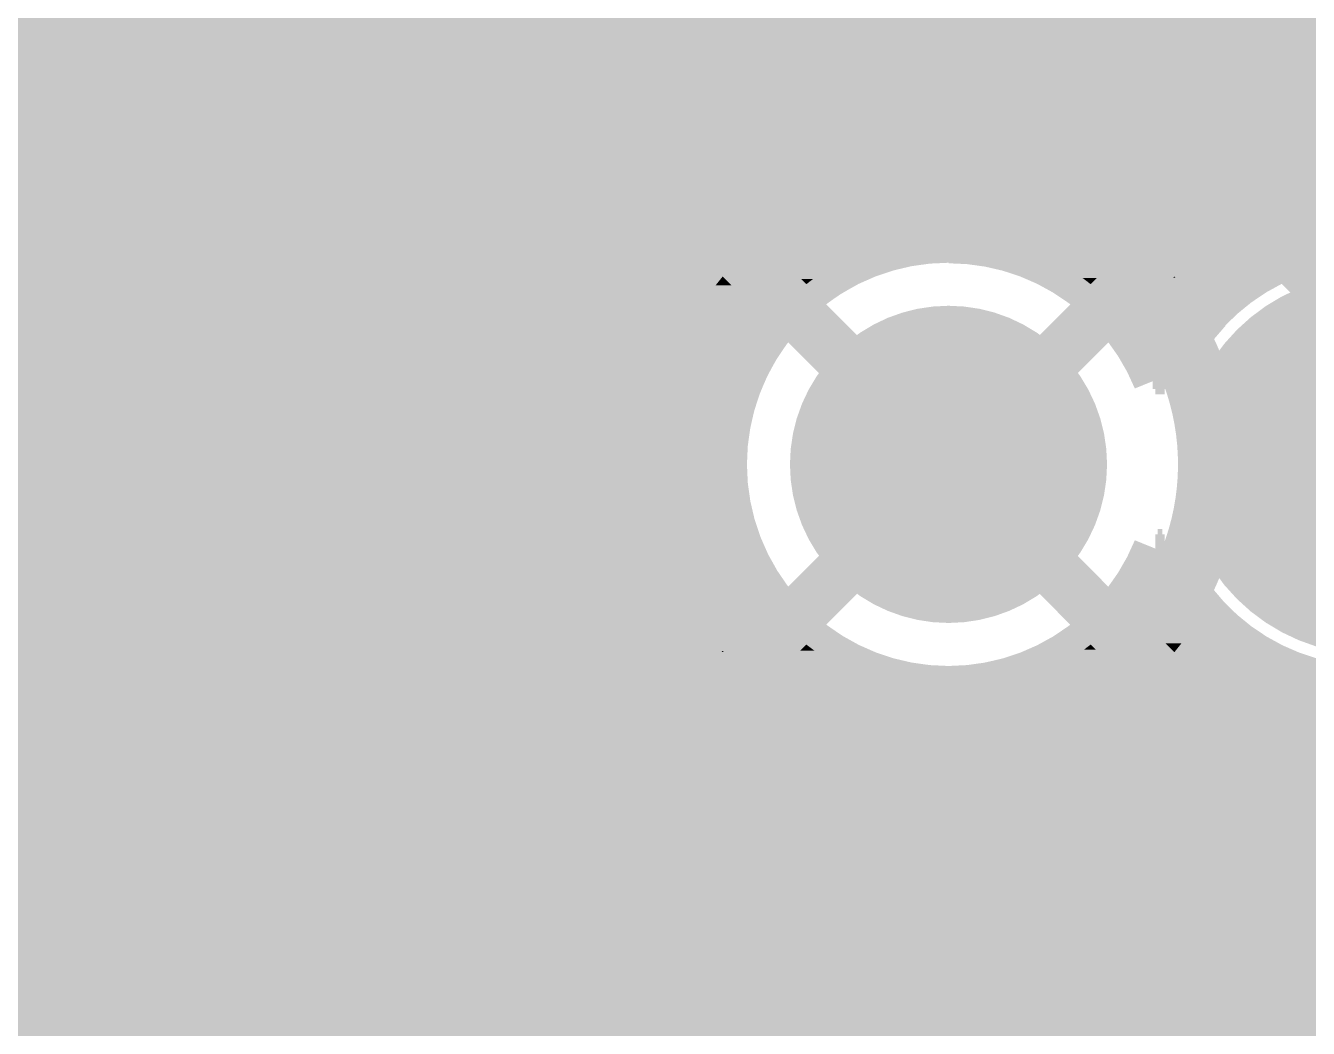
# Model space of a CAD drawing. Extents: x 0 to 95, y -50 to 50.
# Drawn here: x 46.15 to 52.22, y 15.12 to 19.85 of the extents above; entities that cross this region are included whole.
import ezdxf

# ---------------------------------------------------------------- set-up
doc = ezdxf.new("R2010")
doc.units = 0
doc.header["$MEASUREMENT"] = 0
doc.layers.get('0').update_dxf_attribs({"linetype": 'CONTINUOUS'})
for name, color, linetype in [('23-326-0_BOT', 7, 'CONTINUOUS'), ('23-326-0_DRD', 2, 'CONTINUOUS'), ('23-326-0_GND', 1, 'CONTINUOUS'), ('23-326-0_IN1', 3, 'CONTINUOUS'), ('23-326-0_SMB', 5, 'CONTINUOUS'), ('23-326-0_SMT', 10, 'CONTINUOUS'), ('23-326-0_SST', 9, 'CONTINUOUS'), ('23-326-0_TOP', 12, 'CONTINUOUS'), ('THRUHOLE_TAP', 8, 'CONTINUOUS')]:
    doc.layers.add(name, color=color, linetype=linetype)

# ---------------------------------------------------------------- blocks, each defined once
blk = doc.blocks.new('ROUND_10')
at = {"const_width": 0.7493}
blk.add_lwpolyline([(-0.37465, 0, 1), (0.37465, 0, 1)], format="xyb", close=True, dxfattribs=at)
blk = doc.blocks.new('CUSTOM_47')
for points in [[(-0.411552, 1.325696), (-0.373428, 1.336736), (0.410866, 1.325696), (0.374138, 1.336736)], [(-0.373428, 1.336736), (-0.36054, 1.340468), (0.374138, 1.336736), (0.359752, 1.340468)], [(-0.36054, 1.340468), (-0.321908, 1.35007), (0.359752, 1.340468), (0.322732, 1.35007)], [(-0.321908, 1.35007), (-0.309, 1.353278), (0.322732, 1.35007), (0.30808, 1.353278)], [(-0.309, 1.353278), (-0.269876, 1.361428), (0.30808, 1.353278), (0.270854, 1.361428)], [(-0.269876, 1.361428), (-0.25701, 1.364108), (0.270854, 1.361428), (0.255894, 1.364108)], [(-0.25701, 1.364108), (-0.217388, 1.370792), (0.255894, 1.364108), (0.218578, 1.370792)], [(-0.217388, 1.370792), (-0.204642, 1.372942), (0.218578, 1.370792), (0.203212, 1.372942)], [(-0.204642, 1.372942), (-0.164436, 1.37815), (0.203212, 1.372942), (0.165984, 1.37815)], [(-0.164436, 1.37815), (-0.151974, 1.379764), (0.165984, 1.37815), (0.150014, 1.379764)], [(-0.151974, 1.379764), (-0.110954, 1.38349), (0.150014, 1.379764), (0.113146, 1.38349)], [(-0.110954, 1.38349), (-0.099084, 1.384568), (0.113146, 1.38349), (0.095916, 1.384568)], [(-0.099084, 1.384568), (-0.05633, 1.386806), (0.095916, 1.384568), (0.060142, 1.386806)], [(-0.05633, 1.386806), (-0.04605, 1.387344), (0.060142, 1.386806), (0.037898, 1.387344)], [(-0.04605, 1.387344), (0.00705, 1.38809), (0.037898, 1.387344), (0.00705, 1.38809)], [(-0.560676, 1.269838), (-0.524262, 1.28509), (0.560176, 1.269838), (0.524774, 1.28509)], [(-0.524262, 1.28509), (-0.511694, 1.290354), (0.524774, 1.28509), (0.511144, 1.290354)], [(-0.511694, 1.290354), (-0.474674, 1.304222), (0.511144, 1.290354), (0.475234, 1.304222)], [(-0.474674, 1.304222), (-0.46196, 1.308984), (0.475234, 1.304222), (0.461348, 1.308984)], [(-0.46196, 1.308984), (-0.424366, 1.321448), (0.461348, 1.308984), (0.424998, 1.321448)], [(-0.424366, 1.321448), (-0.411552, 1.325696), (0.424998, 1.321448), (0.410866, 1.325696)], [(-0.702424, 1.197266), (-0.6681, 1.21653), (0.702026, 1.197266), (0.668504, 1.21653)], [(-0.6681, 1.21653), (-0.656112, 1.223258), (0.668504, 1.21653), (0.655688, 1.223258)], [(-0.656112, 1.223258), (-0.621044, 1.241212), (0.655688, 1.223258), (0.621482, 1.241212)], [(-0.621044, 1.241212), (-0.60884, 1.24746), (0.621482, 1.241212), (0.608384, 1.24746)], [(-0.60884, 1.24746), (-0.573078, 1.264076), (0.608384, 1.24746), (0.573548, 1.264076)], [(-0.573078, 1.264076), (-0.560676, 1.269838), (0.573548, 1.264076), (0.560176, 1.269838)], [(-0.791896, 1.140064), (-0.759192, 1.161864), (0.791544, 1.140064), (0.75955, 1.161864)], [(-0.759192, 1.161864), (-0.747706, 1.16952), (0.75955, 1.161864), (0.747336, 1.16952)], [(-0.747706, 1.16952), (-0.714172, 1.190068), (0.747336, 1.16952), (0.71455, 1.190068)], [(-0.714172, 1.190068), (-0.702424, 1.197266), (0.71455, 1.190068), (0.702026, 1.197266)], [(-0.866268, 1.084388), (-0.845828, 1.100398), (0.866168, 1.084388), (0.846148, 1.100398)], [(-0.845828, 1.100398), (-0.834926, 1.108938), (0.846148, 1.100398), (0.834592, 1.108938)], [(-0.834926, 1.108938), (-0.8031, 1.13196), (0.834592, 1.108938), (0.803436, 1.13196)], [(-0.8031, 1.13196), (-0.791896, 1.140064), (0.803436, 1.13196), (0.791544, 1.140064)], [(-0.887622, 1.067228), (-0.882216, 1.071678), (-0.191796, 1.067228), (-0.16678, 1.071678)], [(-0.88385, 1.063456), (-0.887622, 1.067228), (-0.212998, 1.063456), (-0.191796, 1.067228)], [(-0.873638, 1.053244), (-0.88385, 1.063456), (-0.258816, 1.053244), (-0.212998, 1.063456)], [(-0.882216, 1.071678), (-0.876734, 1.076188), (-0.16678, 1.071678), (-0.133, 1.076188)], [(-0.876734, 1.076188), (-0.874562, 1.07789), (-0.133, 1.076188), (-0.12025, 1.07789)], [(-0.874562, 1.07789), (-0.869208, 1.082084), (-0.12025, 1.07789), (-0.073496, 1.082084)], [(-0.861452, 1.041058), (-0.873638, 1.053244), (-0.304148, 1.041058), (-0.258816, 1.053244)], [(-0.869208, 1.082084), (-0.86644, 1.084252), (-0.073496, 1.082084), (-0.026604, 1.084252)], [(-0.86644, 1.084252), (-0.866268, 1.084388), (-0.026604, 1.084252), (0.020338, 1.084388)], [(-0.847316, 1.026922), (-0.861452, 1.041058), (-0.348912, 1.026922), (-0.304148, 1.041058)], [(0.067242, 1.082492), (0.020338, 1.084388), (0.868538, 1.082492), (0.866168, 1.084388)], [(0.11402, 1.078568), (0.067242, 1.082492), (0.873444, 1.078568), (0.868538, 1.082492)], [(0.160584, 1.072624), (0.11402, 1.078568), (0.880876, 1.072624), (0.873444, 1.078568)], [(0.19197, 1.067228), (0.160584, 1.072624), (0.887622, 1.067228), (0.880876, 1.072624)], [(0.206848, 1.06467), (0.19197, 1.067228), (0.885064, 1.06467), (0.887622, 1.067228)], [(0.252726, 1.054722), (0.206848, 1.06467), (0.875116, 1.054722), (0.885064, 1.06467)], [(0.298128, 1.042798), (0.252726, 1.054722), (0.863192, 1.042798), (0.875116, 1.054722)], [(0.342972, 1.02892), (0.298128, 1.042798), (0.849314, 1.02892), (0.863192, 1.042798)], [(-0.831256, 1.010862), (-0.847316, 1.026922), (-0.393022, 1.010862), (-0.348912, 1.026922)], [(-0.813302, 0.992908), (-0.831256, 1.010862), (-0.436396, 0.992908), (-0.393022, 1.010862)], [(-0.793488, 0.973094), (-0.813302, 0.992908), (-0.478952, 0.973094), (-0.436396, 0.992908)], [(-0.771852, 0.951458), (-0.793488, 0.973094), (-0.52061, 0.951458), (-0.478952, 0.973094)], [(0.387174, 1.013116), (0.342972, 1.02892), (0.83351, 1.013116), (0.849314, 1.02892)], [(0.430652, 0.995414), (0.387174, 1.013116), (0.815808, 0.995414), (0.83351, 1.013116)], [(0.473322, 0.975846), (0.430652, 0.995414), (0.79624, 0.975846), (0.815808, 0.995414)], [(0.515104, 0.95445), (0.473322, 0.975846), (0.774844, 0.95445), (0.79624, 0.975846)], [(-0.748434, 0.92804), (-0.771852, 0.951458), (-0.561294, 0.92804), (-0.52061, 0.951458)], [(-0.723276, 0.902882), (-0.748434, 0.92804), (-0.600926, 0.902882), (-0.561294, 0.92804)], [(0.555922, 0.931266), (0.515104, 0.95445), (0.75166, 0.931266), (0.774844, 0.95445)], [(0.5957, 0.906338), (0.555922, 0.931266), (0.726732, 0.906338), (0.75166, 0.931266)], [(-1.100398, 0.846148), (-1.067228, 0.887622), (-1.025754, 0.846148), (-1.067228, 0.887622)], [(-0.696426, 0.876032), (-0.723276, 0.902882), (-0.639434, 0.876032), (-0.600926, 0.902882)], [(-0.671834, 0.85144), (-0.696426, 0.876032), (-0.671834, 0.85144), (-0.639434, 0.876032)], [(0.63436, 0.879712), (0.5957, 0.906338), (0.700106, 0.879712), (0.726732, 0.906338)], [(0.671834, 0.85144), (0.63436, 0.879712), (0.671834, 0.85144), (0.700106, 0.879712)], [(1.020154, 0.840548), (1.061794, 0.882188), (1.104684, 0.840548), (1.071722, 0.882188)], [(1.061794, 0.882188), (1.067228, 0.887622), (1.071722, 0.882188), (1.067228, 0.887622)], [(-1.161864, 0.75955), (-1.13196, 0.803436), (-0.939156, 0.75955), (-0.983042, 0.803436)], [(-1.13196, 0.803436), (-1.100398, 0.846148), (-0.983042, 0.803436), (-1.025754, 0.846148)], [(0.933244, 0.753638), (0.977282, 0.797676), (1.165708, 0.753638), (1.136026, 0.797676)], [(0.977282, 0.797676), (1.020154, 0.840548), (1.136026, 0.797676), (1.104684, 0.840548)], [(-1.190068, 0.71455), (-1.161864, 0.75955), (-0.894156, 0.71455), (-0.939156, 0.75955)], [(0.888102, 0.708496), (0.933244, 0.753638), (1.193682, 0.708496), (1.165708, 0.753638)], [(-1.234454, 0.63436), (-1.21653, 0.668504), (-0.879712, 0.63436), (-0.853954, 0.668504)], [(-1.21653, 0.668504), (-1.214618, 0.671834), (-0.853954, 0.668504), (-0.85144, 0.671834)], [(-1.214618, 0.671834), (-1.190068, 0.71455), (-0.85144, 0.671834), (-0.894156, 0.71455)], [(0.85144, 0.671834), (0.888102, 0.708496), (1.214506, 0.671834), (1.193682, 0.708496)], [(0.858806, 0.662318), (0.85144, 0.671834), (1.21991, 0.662318), (1.214506, 0.671834)], [(-1.25351, 0.5957), (-1.241212, 0.621482), (-0.906338, 0.5957), (-0.888582, 0.621482)], [(-1.241212, 0.621482), (-1.234454, 0.63436), (-0.888582, 0.621482), (-0.879712, 0.63436)], [(0.863888, 0.65575), (0.858806, 0.662318), (1.223316, 0.65575), (1.21991, 0.662318)], [(0.891456, 0.617752), (0.863888, 0.65575), (1.243014, 0.617752), (1.223316, 0.65575)], [(0.893166, 0.615168), (0.891456, 0.617752), (1.244352, 0.615168), (1.243014, 0.617752)], [(0.917352, 0.5786), (0.893166, 0.615168), (1.26157, 0.5786), (1.244352, 0.615168)], [(-1.28509, 0.524774), (-1.271672, 0.555922), (-0.948958, 0.524774), (-0.931266, 0.555922)], [(-1.271672, 0.555922), (-1.264076, 0.573548), (-0.931266, 0.555922), (-0.920222, 0.573548)], [(-1.264076, 0.573548), (-1.25351, 0.5957), (-0.920222, 0.573548), (-0.906338, 0.5957)], [(0.924252, 0.56712), (0.917352, 0.5786), (1.266974, 0.56712), (1.26157, 0.5786)], [(0.94153, 0.538362), (0.924252, 0.56712), (1.279192, 0.538362), (1.266974, 0.56712)], [(-1.304222, 0.475234), (-1.288826, 0.515104), (-0.974868, 0.475234), (-0.95445, 0.515104)], [(-1.288826, 0.515104), (-1.28509, 0.524774), (-0.95445, 0.515104), (-0.948958, 0.524774)], [(0.952466, 0.51824), (0.94153, 0.538362), (1.28774, 0.51824), (1.279192, 0.538362)], [(0.963944, 0.497116), (0.952466, 0.51824), (1.295776, 0.497116), (1.28774, 0.51824)], [(0.977876, 0.468604), (0.963944, 0.497116), (1.30662, 0.468604), (1.295776, 0.497116)], [(-1.332818, 0.387174), (-1.321448, 0.424998), (-1.013116, 0.387174), (-0.997718, 0.424998)], [(-1.321448, 0.424998), (-1.31951, 0.430652), (-0.997718, 0.424998), (-0.995414, 0.430652)], [(-1.31951, 0.430652), (-1.304878, 0.473322), (-0.995414, 0.430652), (-0.975846, 0.473322)], [(-1.304878, 0.473322), (-1.304222, 0.475234), (-0.975846, 0.473322), (-0.974868, 0.475234)], [(0.984552, 0.45494), (0.977876, 0.468604), (1.311228, 0.45494), (1.30662, 0.468604)], [(1.00054, 0.41828), (0.984552, 0.45494), (1.32359, 0.41828), (1.311228, 0.45494)], [(-1.344822, 0.342972), (-1.336736, 0.374138), (-1.02892, 0.342972), (-1.017778, 0.374138)], [(-1.336736, 0.374138), (-1.332818, 0.387174), (-1.017778, 0.374138), (-1.013116, 0.387174)], [(1.003316, 0.41191), (1.00054, 0.41828), (1.32547, 0.41191), (1.32359, 0.41828)], [(1.0202, 0.368108), (1.003316, 0.41191), (1.338396, 0.368108), (1.32547, 0.41191)], [(1.020458, 0.367344), (1.0202, 0.368108), (1.33862, 0.367344), (1.338396, 0.368108)], [(1.035172, 0.323618), (1.020458, 0.367344), (1.349726, 0.323618), (1.33862, 0.367344)], [(-1.355458, 0.298128), (-1.35007, 0.322732), (-1.042798, 0.298128), (-1.035184, 0.322732)], [(-1.35007, 0.322732), (-1.344822, 0.342972), (-1.035184, 0.322732), (-1.02892, 0.342972)], [(1.037412, 0.31587), (1.035172, 0.323618), (1.351692, 0.31587), (1.349726, 0.323618)], [(1.048206, 0.278522), (1.037412, 0.31587), (1.35967, 0.278522), (1.351692, 0.31587)], [(-1.370792, 0.218578), (-1.364676, 0.252726), (-1.062128, 0.218578), (-1.054722, 0.252726)], [(-1.364676, 0.252726), (-1.361428, 0.270854), (-1.054722, 0.252726), (-1.049962, 0.270854)], [(-1.361428, 0.270854), (-1.355458, 0.298128), (-1.049962, 0.270854), (-1.042798, 0.298128)], [(1.051746, 0.263934), (1.048206, 0.278522), (1.362786, 0.263934), (1.35967, 0.278522)], [(1.059276, 0.232902), (1.051746, 0.263934), (1.368182, 0.232902), (1.362786, 0.263934)], [(-1.37815, 0.165984), (-1.372434, 0.206848), (-1.071696, 0.165984), (-1.06467, 0.206848)], [(-1.372434, 0.206848), (-1.370792, 0.218578), (-1.06467, 0.206848), (-1.062128, 0.218578)], [(1.063478, 0.211612), (1.059276, 0.232902), (1.371884, 0.211612), (1.368182, 0.232902)], [(1.068362, 0.186848), (1.063478, 0.211612), (1.37522, 0.186848), (1.371884, 0.211612)], [(1.072618, 0.15898), (1.068362, 0.186848), (1.378974, 0.15898), (1.37522, 0.186848)], [(-1.383402, 0.11402), (-1.378696, 0.160584), (-1.078568, 0.11402), (-1.072624, 0.160584)], [(-1.378696, 0.160584), (-1.37815, 0.165984), (-1.072624, 0.160584), (-1.071696, 0.165984)], [(1.075448, 0.140442), (1.072618, 0.15898), (1.380754, 0.140442), (1.378974, 0.15898)], [(1.079178, 0.106116), (1.075448, 0.140442), (1.384046, 0.106116), (1.380754, 0.140442)], [(-1.386806, 0.060142), (-1.386362, 0.067242), (-1.08278, 0.060142), (-1.082492, 0.067242)], [(-1.386362, 0.067242), (-1.38349, 0.113146), (-1.082492, 0.067242), (-1.078642, 0.113146)], [(-1.38349, 0.113146), (-1.383402, 0.11402), (-1.078642, 0.113146), (-1.078568, 0.11402)], [(1.080518, 0.093774), (1.079178, 0.106116), (1.384756, 0.093774), (1.384046, 0.106116)], [(1.083164, 0.053096), (1.080518, 0.093774), (1.387094, 0.053096), (1.384756, 0.093774)], [(-1.38811, 0), (-1.38809, 0.00705), (-1.08458, 0), (-1.084514, 0.00705)], [(-1.38721, -0.04693), (-1.38811, 0), (-1.083564, -0.04693), (-1.08458, 0)], [(-1.38809, 0.00705), (-1.38777, 0.020338), (-1.084514, 0.00705), (-1.084388, 0.020338)], [(-1.38777, 0.020338), (-1.386806, 0.060142), (-1.084388, 0.020338), (-1.08278, 0.060142)], [(1.083564, 0.04693), (1.083164, 0.053096), (1.387212, 0.04693), (1.387094, 0.053096)], [(1.08458, 0), (1.083564, 0.04693), (1.38811, 0), (1.387212, 0.04693)], [(1.084512, -0.00705), (1.08458, 0), (1.38809, -0.00705), (1.38811, 0)], [(-1.387094, -0.053096), (-1.38721, -0.04693), (-1.083162, -0.053096), (-1.083564, -0.04693)], [(-1.384754, -0.093774), (-1.387094, -0.053096), (-1.080518, -0.093774), (-1.083162, -0.053096)], [(1.082492, -0.067242), (1.082778, -0.060142), (1.38636, -0.067242), (1.386806, -0.060142)], [(1.082778, -0.060142), (1.084388, -0.020338), (1.386806, -0.060142), (1.387768, -0.020338)], [(1.084388, -0.020338), (1.084512, -0.00705), (1.387768, -0.020338), (1.38809, -0.00705)], [(-1.384046, -0.106116), (-1.384754, -0.093774), (-1.079176, -0.106116), (-1.080518, -0.093774)], [(-1.380752, -0.140442), (-1.384046, -0.106116), (-1.075448, -0.140442), (-1.079176, -0.106116)], [(1.072624, -0.160584), (1.078568, -0.11402), (1.378694, -0.160584), (1.3834, -0.11402)], [(1.078568, -0.11402), (1.07864, -0.113146), (1.3834, -0.11402), (1.38349, -0.113146)], [(1.07864, -0.113146), (1.082492, -0.067242), (1.38349, -0.113146), (1.38636, -0.067242)], [(-1.378974, -0.15898), (-1.380752, -0.140442), (-1.072616, -0.15898), (-1.075448, -0.140442)], [(-1.375218, -0.186848), (-1.378974, -0.15898), (-1.068362, -0.186848), (-1.072616, -0.15898)], [(1.06467, -0.206848), (1.071694, -0.165984), (1.372432, -0.206848), (1.37815, -0.165984)], [(1.071694, -0.165984), (1.072624, -0.160584), (1.37815, -0.165984), (1.378694, -0.160584)], [(-1.371884, -0.211612), (-1.375218, -0.186848), (-1.063476, -0.211612), (-1.068362, -0.186848)], [(-1.36818, -0.232902), (-1.371884, -0.211612), (-1.059276, -0.232902), (-1.063476, -0.211612)], [(-1.362786, -0.263934), (-1.36818, -0.232902), (-1.051744, -0.263934), (-1.059276, -0.232902)], [(1.054722, -0.252726), (1.062126, -0.218578), (1.364674, -0.252726), (1.370792, -0.218578)], [(1.062126, -0.218578), (1.06467, -0.206848), (1.370792, -0.218578), (1.372432, -0.206848)], [(-1.359668, -0.278522), (-1.362786, -0.263934), (-1.048206, -0.278522), (-1.051744, -0.263934)], [(-1.351692, -0.31587), (-1.359668, -0.278522), (-1.03741, -0.31587), (-1.048206, -0.278522)], [(1.035182, -0.322732), (1.042798, -0.298128), (1.35007, -0.322732), (1.355456, -0.298128)], [(1.042798, -0.298128), (1.04996, -0.270854), (1.355456, -0.298128), (1.361428, -0.270854)], [(1.04996, -0.270854), (1.054722, -0.252726), (1.361428, -0.270854), (1.364674, -0.252726)], [(-1.349724, -0.323618), (-1.351692, -0.31587), (-1.035172, -0.323618), (-1.03741, -0.31587)], [(-1.33862, -0.367344), (-1.349724, -0.323618), (-1.020456, -0.367344), (-1.035172, -0.323618)], [(1.017776, -0.374138), (1.02892, -0.342972), (1.336736, -0.374138), (1.34482, -0.342972)], [(1.02892, -0.342972), (1.035182, -0.322732), (1.34482, -0.342972), (1.35007, -0.322732)], [(-1.338394, -0.368108), (-1.33862, -0.367344), (-1.0202, -0.368108), (-1.020456, -0.367344)], [(-1.325468, -0.41191), (-1.338394, -0.368108), (-1.003316, -0.41191), (-1.0202, -0.368108)], [(-1.32359, -0.41828), (-1.325468, -0.41191), (-1.000538, -0.41828), (-1.003316, -0.41191)], [(-1.311226, -0.45494), (-1.32359, -0.41828), (-0.984552, -0.45494), (-1.000538, -0.41828)], [(0.997716, -0.424998), (1.013116, -0.387174), (1.321448, -0.424998), (1.332816, -0.387174)], [(1.013116, -0.387174), (1.017776, -0.374138), (1.332816, -0.387174), (1.336736, -0.374138)], [(-1.30662, -0.468604), (-1.311226, -0.45494), (-0.977874, -0.468604), (-0.984552, -0.45494)], [(-1.295774, -0.497116), (-1.30662, -0.468604), (-0.963944, -0.497116), (-0.977874, -0.468604)], [(0.95445, -0.515104), (0.974866, -0.475234), (1.288824, -0.515104), (1.304222, -0.475234)], [(0.974866, -0.475234), (0.975846, -0.473322), (1.304222, -0.475234), (1.304876, -0.473322)], [(0.975846, -0.473322), (0.995414, -0.430652), (1.304876, -0.473322), (1.319508, -0.430652)], [(0.995414, -0.430652), (0.997716, -0.424998), (1.319508, -0.430652), (1.321448, -0.424998)], [(-1.28774, -0.51824), (-1.295774, -0.497116), (-0.952464, -0.51824), (-0.963944, -0.497116)], [(-1.27919, -0.538362), (-1.28774, -0.51824), (-0.94153, -0.538362), (-0.952464, -0.51824)], [(-1.266974, -0.56712), (-1.27919, -0.538362), (-0.92425, -0.56712), (-0.94153, -0.538362)], [(0.931266, -0.555922), (0.948956, -0.524774), (1.27167, -0.555922), (1.28509, -0.524774)], [(0.948956, -0.524774), (0.95445, -0.515104), (1.28509, -0.524774), (1.288824, -0.515104)], [(-1.261568, -0.5786), (-1.266974, -0.56712), (-0.917352, -0.5786), (-0.92425, -0.56712)], [(-1.244352, -0.615168), (-1.261568, -0.5786), (-0.893164, -0.615168), (-0.917352, -0.5786)], [(0.88858, -0.621482), (0.906338, -0.5957), (1.241212, -0.621482), (1.253508, -0.5957)], [(0.906338, -0.5957), (0.92022, -0.573548), (1.253508, -0.5957), (1.264076, -0.573548)], [(0.92022, -0.573548), (0.931266, -0.555922), (1.264076, -0.573548), (1.27167, -0.555922)], [(-1.243012, -0.617752), (-1.244352, -0.615168), (-0.891456, -0.617752), (-0.893164, -0.615168)], [(-1.223314, -0.65575), (-1.243012, -0.617752), (-0.863888, -0.65575), (-0.891456, -0.617752)], [(-1.21991, -0.662318), (-1.223314, -0.65575), (-0.858804, -0.662318), (-0.863888, -0.65575)], [(-1.214504, -0.671834), (-1.21991, -0.662318), (-0.85144, -0.671834), (-0.858804, -0.662318)], [(0.853952, -0.668504), (0.879712, -0.63436), (1.21653, -0.668504), (1.234452, -0.63436)], [(0.879712, -0.63436), (0.88858, -0.621482), (1.234452, -0.63436), (1.241212, -0.621482)], [(-1.193682, -0.708496), (-1.214504, -0.671834), (-0.888102, -0.708496), (-0.85144, -0.671834)], [(-1.165708, -0.753638), (-1.193682, -0.708496), (-0.933244, -0.753638), (-0.888102, -0.708496)], [(0.85144, -0.671834), (0.853952, -0.668504), (1.214616, -0.671834), (1.21653, -0.668504)], [(0.894156, -0.71455), (0.85144, -0.671834), (1.190068, -0.71455), (1.214616, -0.671834)], [(0.939156, -0.75955), (0.894156, -0.71455), (1.161864, -0.75955), (1.190068, -0.71455)], [(-1.136026, -0.797676), (-1.165708, -0.753638), (-0.977282, -0.797676), (-0.933244, -0.753638)], [(0.983042, -0.803436), (0.939156, -0.75955), (1.13196, -0.803436), (1.161864, -0.75955)], [(-1.104684, -0.840548), (-1.136026, -0.797676), (-1.020154, -0.840548), (-0.977282, -0.797676)], [(-1.071722, -0.882188), (-1.104684, -0.840548), (-1.061794, -0.882188), (-1.020154, -0.840548)], [(1.025754, -0.846148), (0.983042, -0.803436), (1.100398, -0.846148), (1.13196, -0.803436)], [(1.067228, -0.887622), (1.025754, -0.846148), (1.067228, -0.887622), (1.100398, -0.846148)], [(-1.067228, -0.887622), (-1.071722, -0.882188), (-1.067228, -0.887622), (-1.061794, -0.882188)], [(-0.75166, -0.931266), (-0.726732, -0.906338), (-0.555922, -0.931266), (-0.5957, -0.906338)], [(-0.726732, -0.906338), (-0.700106, -0.879712), (-0.5957, -0.906338), (-0.63436, -0.879712)], [(-0.700106, -0.879712), (-0.671834, -0.85144), (-0.63436, -0.879712), (-0.671834, -0.85144)], [(0.561294, -0.92804), (0.600926, -0.902882), (0.748434, -0.92804), (0.723276, -0.902882)], [(0.600926, -0.902882), (0.639434, -0.876032), (0.723276, -0.902882), (0.696426, -0.876032)], [(0.639434, -0.876032), (0.671834, -0.85144), (0.696426, -0.876032), (0.671834, -0.85144)], [(-0.79624, -0.975846), (-0.774844, -0.95445), (-0.473322, -0.975846), (-0.515104, -0.95445)], [(-0.774844, -0.95445), (-0.75166, -0.931266), (-0.515104, -0.95445), (-0.555922, -0.931266)], [(0.478952, -0.973094), (0.52061, -0.951458), (0.793488, -0.973094), (0.771852, -0.951458)], [(0.52061, -0.951458), (0.561294, -0.92804), (0.771852, -0.951458), (0.748434, -0.92804)], [(-0.863192, -1.042798), (-0.849314, -1.02892), (-0.298128, -1.042798), (-0.342972, -1.02892)], [(-0.849314, -1.02892), (-0.83351, -1.013116), (-0.342972, -1.02892), (-0.387174, -1.013116)], [(-0.83351, -1.013116), (-0.815808, -0.995414), (-0.387174, -1.013116), (-0.430652, -0.995414)], [(-0.815808, -0.995414), (-0.79624, -0.975846), (-0.430652, -0.995414), (-0.473322, -0.975846)], [(0.304148, -1.041058), (0.348912, -1.026922), (0.861452, -1.041058), (0.847316, -1.026922)], [(0.348912, -1.026922), (0.393022, -1.010862), (0.847316, -1.026922), (0.831256, -1.010862)], [(0.393022, -1.010862), (0.436396, -0.992908), (0.831256, -1.010862), (0.813302, -0.992908)], [(0.436396, -0.992908), (0.478952, -0.973094), (0.813302, -0.992908), (0.793488, -0.973094)], [(-0.887622, -1.067228), (-0.885064, -1.06467), (-0.191968, -1.067228), (-0.206848, -1.06467)], [(-0.880874, -1.072624), (-0.887622, -1.067228), (-0.160584, -1.072624), (-0.191968, -1.067228)], [(-0.885064, -1.06467), (-0.875116, -1.054722), (-0.206848, -1.06467), (-0.252726, -1.054722)], [(-0.873442, -1.078568), (-0.880874, -1.072624), (-0.11402, -1.078568), (-0.160584, -1.072624)], [(-0.875116, -1.054722), (-0.863192, -1.042798), (-0.252726, -1.054722), (-0.298128, -1.042798)], [(-0.868536, -1.082492), (-0.873442, -1.078568), (-0.067242, -1.082492), (-0.11402, -1.078568)], [(-0.866166, -1.084388), (-0.868536, -1.082492), (-0.020338, -1.084388), (-0.067242, -1.082492)], [(-0.846148, -1.100398), (-0.866166, -1.084388), (0.845826, -1.100398), (0.866266, -1.084388)], [(-0.020338, -1.084388), (0.026604, -1.084252), (0.866266, -1.084388), (0.866438, -1.084252)], [(0.026604, -1.084252), (0.073496, -1.082084), (0.866438, -1.084252), (0.869206, -1.082084)], [(0.073496, -1.082084), (0.12025, -1.07789), (0.869206, -1.082084), (0.87456, -1.07789)], [(0.12025, -1.07789), (0.132998, -1.076188), (0.87456, -1.07789), (0.876734, -1.076188)], [(0.132998, -1.076188), (0.16678, -1.071678), (0.876734, -1.076188), (0.882214, -1.071678)], [(0.16678, -1.071678), (0.191794, -1.067228), (0.882214, -1.071678), (0.887622, -1.067228)], [(0.191794, -1.067228), (0.212998, -1.063456), (0.887622, -1.067228), (0.88385, -1.063456)], [(0.212998, -1.063456), (0.258816, -1.053244), (0.88385, -1.063456), (0.873638, -1.053244)], [(0.258816, -1.053244), (0.304148, -1.041058), (0.873638, -1.053244), (0.861452, -1.041058)], [(-0.83459, -1.108938), (-0.846148, -1.100398), (0.834926, -1.108938), (0.845826, -1.100398)], [(-0.803436, -1.13196), (-0.83459, -1.108938), (0.803098, -1.13196), (0.834926, -1.108938)], [(-0.791542, -1.140064), (-0.803436, -1.13196), (0.791896, -1.140064), (0.803098, -1.13196)], [(-0.75955, -1.161864), (-0.791542, -1.140064), (0.75919, -1.161864), (0.791896, -1.140064)], [(-0.747334, -1.16952), (-0.75955, -1.161864), (0.747706, -1.16952), (0.75919, -1.161864)], [(-0.71455, -1.190068), (-0.747334, -1.16952), (0.71417, -1.190068), (0.747706, -1.16952)], [(-0.702024, -1.197266), (-0.71455, -1.190068), (0.702424, -1.197266), (0.71417, -1.190068)], [(-0.668504, -1.21653), (-0.702024, -1.197266), (0.668098, -1.21653), (0.702424, -1.197266)], [(-0.655686, -1.223258), (-0.668504, -1.21653), (0.656112, -1.223258), (0.668098, -1.21653)], [(-0.621482, -1.241212), (-0.655686, -1.223258), (0.621042, -1.241212), (0.656112, -1.223258)], [(-0.608382, -1.24746), (-0.621482, -1.241212), (0.60884, -1.24746), (0.621042, -1.241212)], [(-0.573548, -1.264076), (-0.608382, -1.24746), (0.573076, -1.264076), (0.60884, -1.24746)], [(-0.560174, -1.269838), (-0.573548, -1.264076), (0.560676, -1.269838), (0.573076, -1.264076)], [(-0.524774, -1.28509), (-0.560174, -1.269838), (0.52426, -1.28509), (0.560676, -1.269838)], [(-0.511142, -1.290354), (-0.524774, -1.28509), (0.511694, -1.290354), (0.52426, -1.28509)], [(-0.475234, -1.304222), (-0.511142, -1.290354), (0.474672, -1.304222), (0.511694, -1.290354)], [(-0.461346, -1.308984), (-0.475234, -1.304222), (0.46196, -1.308984), (0.474672, -1.304222)], [(-0.424998, -1.321448), (-0.461346, -1.308984), (0.424364, -1.321448), (0.46196, -1.308984)], [(-0.410864, -1.325696), (-0.424998, -1.321448), (0.411552, -1.325696), (0.424364, -1.321448)], [(-0.374138, -1.336736), (-0.410864, -1.325696), (0.373426, -1.336736), (0.411552, -1.325696)], [(-0.35975, -1.340468), (-0.374138, -1.336736), (0.36054, -1.340468), (0.373426, -1.336736)], [(-0.322732, -1.35007), (-0.35975, -1.340468), (0.321906, -1.35007), (0.36054, -1.340468)], [(-0.308078, -1.353278), (-0.322732, -1.35007), (0.309, -1.353278), (0.321906, -1.35007)], [(-0.270854, -1.361428), (-0.308078, -1.353278), (0.269874, -1.361428), (0.309, -1.353278)], [(-0.255892, -1.364108), (-0.270854, -1.361428), (0.25701, -1.364108), (0.269874, -1.361428)], [(-0.218578, -1.370792), (-0.255892, -1.364108), (0.217386, -1.370792), (0.25701, -1.364108)], [(-0.20321, -1.372942), (-0.218578, -1.370792), (0.204642, -1.372942), (0.217386, -1.370792)], [(-0.165984, -1.37815), (-0.20321, -1.372942), (0.164434, -1.37815), (0.204642, -1.372942)], [(-0.150012, -1.379764), (-0.165984, -1.37815), (0.151974, -1.379764), (0.164434, -1.37815)], [(-0.113146, -1.38349), (-0.150012, -1.379764), (0.110952, -1.38349), (0.151974, -1.379764)], [(-0.095914, -1.384568), (-0.113146, -1.38349), (0.099084, -1.384568), (0.110952, -1.38349)], [(-0.060142, -1.386806), (-0.095914, -1.384568), (0.056328, -1.386806), (0.099084, -1.384568)], [(-0.037896, -1.387344), (-0.060142, -1.386806), (0.04605, -1.387344), (0.056328, -1.386806)], [(-0.00705, -1.38809), (-0.037896, -1.387344), (-0.00705, -1.38809), (0.04605, -1.387344)]]:
    blk.add_solid(points)
blk = doc.blocks.new('ROUND_48')
at = {"const_width": 0.89916}
blk.add_lwpolyline([(-0.44958, 0, 1), (0.44958, 0, 1)], format="xyb", close=True, dxfattribs=at)
blk = doc.blocks.new('ROUND_24')
at = {"const_width": 0.44958}
blk.add_lwpolyline([(-0.22479, 0, 1), (0.22479, 0, 1)], format="xyb", close=True, dxfattribs=at)

msp = doc.modelspace()

# ---------------------------------------------------------------- linework, layer by layer
at = {"layer": '23-326-0_BOT'}
for points, const_width in [([(48.4124, 43.46194), (48.4124, 0.635)], 0.254), ([(49.3268, 43.41622), (49.3268, 0.635)], 0.254), ([(48.641, 43.31208), (48.641, 0.635)], 0.254), ([(49.0982, 43.29176), (49.0982, 0.635)], 0.254), ([(48.8696, 43.26128), (48.8696, 0.635)], 0.254), ([(47.625, 25.908), (47.625, 24.892), (47.244, 24.511), (47.244, 17.28216), (44.831, 14.859), (40.005, 14.859), (37.973, 16.891), (37.211, 16.891), (36.195, 17.907), (34.036, 17.907), (33.655, 17.526)], 0.2032), ([(48.1838, 25.51938), (48.1838, 0.635)], 0.254), ([(37.465, 17.653), (37.846, 17.653), (40.132, 15.367), (44.577, 15.367), (46.736, 17.526), (46.736, 25.019)], 0.2032), ([(45.593, 24.638), (46.228, 24.003), (46.228, 17.653), (44.45, 15.875), (40.259, 15.875), (37.719, 18.415), (33.401, 18.415), (32.639, 17.653), (31.75, 17.653)], 0.2032), ([(47.9552, 24.6126), (47.9552, 0.635)], 0.254), ([(47.7266, 24.38146), (47.7266, 0.635)], 0.254), ([(47.6758, 24.33066), (47.6758, 17.28216)], 0.254), ([(49.5554, 22.9997), (49.5554, 18.2753)], 0.254), ([(51.3842, 22.85492), (51.3842, 18.42008)], 0.254), ([(51.6128, 22.90318), (51.6128, 18.37182)], 0.254), ([(49.784, 22.69998), (49.784, 18.57502)], 0.254), ([(51.1556, 22.62632), (51.1556, 18.64868)], 0.254), ([(51.8414, 22.65172), (51.8414, 18.62328)], 0.254), ([(50.0126, 22.53996), (50.0126, 18.73504)], 0.254), ([(50.927, 22.49678), (50.927, 18.77822)], 0.254), ([(52.07, 22.51202), (52.07, 18.76298)], 0.254), ([(50.2412, 22.45106), (50.2412, 18.82394)], 0.254), ([(50.6984, 22.43074), (50.6984, 18.84426)], 0.254), ([(52.2986, 22.43582), (52.2986, 18.83664)], 0.254), ([(50.4698, 22.4155), (50.4698, 18.85696)], 0.254), ([(59.182, 19.8374), (47.6758, 19.8374)], 0.254), ([(59.182, 19.6088), (47.6758, 19.6088)], 0.254), ([(59.182, 19.3802), (47.6758, 19.3802)], 0.254), ([(59.182, 19.1516), (47.6758, 19.1516)], 0.254), ([(59.182, 18.923), (47.6758, 18.923)], 0.254), ([(49.94148, 18.6944), (47.6758, 18.6944)], 0.254), ([(51.94046, 18.6944), (51.08702, 18.6944)], 0.254), ([(49.75098, 18.542), (50.51552, 17.78)], 0.254), ([(51.27752, 18.542), (50.51552, 17.78)], 0.254), ([(49.67986, 18.4658), (47.6758, 18.4658)], 0.254), ([(51.68138, 18.4658), (51.34864, 18.4658)], 0.254), ([(49.53762, 18.2372), (47.6758, 18.2372)], 0.254), ([(51.5366, 18.2372), (51.49342, 18.2372)], 0.254), ([(49.45888, 18.0086), (47.6758, 18.0086)], 0.254), ([(49.43602, 17.78), (47.6758, 17.78)], 0.254), ([(49.75098, 17.01546), (50.51552, 17.78)], 0.254), ([(51.27752, 17.01546), (50.51552, 17.78)], 0.254), ([(49.45888, 17.5514), (47.6758, 17.5514)], 0.254), ([(49.53762, 17.3228), (47.6758, 17.3228)], 0.254), ([(49.5554, 17.2847), (49.5554, 12.5603)], 0.254), ([(51.5366, 17.3228), (51.49342, 17.3228)], 0.254), ([(51.6128, 17.18818), (51.6128, 12.65682)], 0.254), ([(49.67986, 17.0942), (47.63262, 17.0942)], 0.254), ([(51.68138, 17.0942), (51.34864, 17.0942)], 0.254), ([(51.3842, 17.13992), (51.3842, 12.70508)], 0.254), ([(47.5488, 16.97736), (45.14088, 14.55674)], 0.254), ([(49.784, 16.98498), (49.784, 12.86002)], 0.254), ([(47.498, 16.92656), (47.498, 0.635)], 0.254), ([(51.1556, 16.91132), (51.1556, 12.93368)], 0.254), ([(51.8414, 16.93672), (51.8414, 12.90828)], 0.254), ([(49.94148, 16.8656), (47.43704, 16.8656)], 0.254), ([(51.94046, 16.8656), (51.08702, 16.8656)], 0.254), ([(50.0126, 16.82496), (50.0126, 13.02004)], 0.254), ([(52.07, 16.79702), (52.07, 13.04798)], 0.254), ([(50.2412, 16.73606), (50.2412, 13.10894)], 0.254), ([(50.927, 16.78178), (50.927, 13.06322)], 0.254), ([(47.2694, 16.69542), (47.2694, 0.635)], 0.254), ([(50.4698, 16.7005), (50.4698, 13.14196)], 0.254), ([(50.6984, 16.71574), (50.6984, 13.12926)], 0.254), ([(52.2986, 16.72082), (52.2986, 13.12164)], 0.254), ([(59.182, 16.637), (47.21098, 16.637)], 0.254), ([(47.0408, 16.46682), (47.0408, 0.635)], 0.254), ([(59.182, 16.4084), (46.98238, 16.4084)], 0.254), ([(59.182, 16.1798), (46.75378, 16.1798)], 0.254), ([(46.8122, 16.23568), (46.8122, 0.635)], 0.254), ([(46.5836, 16.00708), (46.5836, 0.635)], 0.254), ([(59.182, 15.9512), (46.52772, 15.9512)], 0.254), ([(46.355, 15.77848), (46.355, 0.635)], 0.254), ([(59.182, 15.7226), (46.29912, 15.7226)], 0.254), ([(46.1264, 15.54734), (46.1264, 0.635)], 0.254), ([(59.182, 15.494), (46.07306, 15.494)], 0.254), ([(59.182, 15.2654), (45.84446, 15.2654)], 0.254), ([(59.182, 15.0368), (45.61586, 15.0368)], 0.254)]:
    msp.add_lwpolyline(points, dxfattribs=dict(at, const_width=const_width))
at = {"layer": '23-326-0_BOT', "const_width": 0.254}
for points in [[(50.51552, 18.8595, 0.4142136), (49.43602, 17.78)], [(51.51374, 18.1864, 0.305004), (50.51552, 18.85696)], [(52.5145, 18.8595, 0.3052457), (51.51374, 18.1864)], [(49.43602, 17.78, 0.4142136), (50.51552, 16.7005)], [(50.51552, 16.7005, 0.3050042), (51.51374, 17.3736)], [(51.51374, 17.3736, 0.3052455), (52.5145, 16.7005)], [(47.5488, 16.97736, 0.1989124), (47.67505, 17.28216)]]:
    msp.add_lwpolyline(points, format="xyb", dxfattribs=at)
at = {"layer": '23-326-0_DRD', "const_width": 0.254}
for points in [[(50.51552, 18.415), (49.88052, 17.78)], [(51.15052, 17.78), (50.51552, 18.415)], [(52.5145, 18.415), (51.8795, 17.78)], [(49.88052, 17.78), (50.51552, 17.145)], [(50.51552, 17.145), (51.15052, 17.78)], [(51.8795, 17.78), (52.5145, 17.145)]]:
    msp.add_lwpolyline(points, dxfattribs=at)
at = {"layer": '23-326-0_IN1', "const_width": 0.254}
for points in [[(49.3776, 31.369), (49.3776, 7.747)], [(48.4632, 27.432), (48.4632, 7.747)], [(48.6918, 27.432), (48.6918, 7.747)], [(48.9204, 27.432), (48.9204, 7.747)], [(49.149, 27.432), (49.149, 7.747)], [(48.2346, 25.60574), (48.2346, 7.747)], [(48.006, 25.34412), (48.006, 7.747)], [(47.5488, 25.23236), (47.5488, 7.747)], [(47.7774, 25.24506), (47.7774, 7.747)], [(47.3202, 24.67102), (47.3202, 7.747)], [(46.4058, 24.42464), (46.4058, 7.747)], [(47.0916, 24.43988), (47.0916, 7.747)], [(46.6344, 24.3459), (46.6344, 7.747)], [(46.863, 24.35098), (46.863, 7.747)], [(46.1772, 24.29002), (46.1772, 7.747)], [(49.6062, 22.9108), (49.6062, 18.36166)], [(51.435, 22.93112), (51.435, 18.34388)], [(51.6636, 22.83206), (51.6636, 18.44294)], [(51.2064, 22.66696), (51.2064, 18.60804)], [(49.8348, 22.6568), (49.8348, 18.6182)], [(51.8922, 22.61362), (51.8922, 18.66138)], [(50.0634, 22.51456), (50.0634, 18.76044)], [(50.9778, 22.51964), (50.9778, 18.75536)], [(52.1208, 22.48916), (52.1208, 18.7833)], [(50.292, 22.43836), (50.292, 18.83664)], [(50.7492, 22.4409), (50.7492, 18.8341)], [(50.5206, 22.4155), (50.5206, 18.8595)], [(59.055, 19.8628), (41.2242, 19.8628)], [(59.055, 19.6342), (41.2242, 19.6342)], [(59.055, 19.4056), (41.2242, 19.4056)], [(59.055, 19.177), (41.2242, 19.177)], [(59.055, 18.9484), (41.2242, 18.9484)], [(49.98212, 18.7198), (41.2242, 18.7198)], [(51.98364, 18.7198), (51.04638, 18.7198)], [(49.70272, 18.4912), (41.2242, 18.4912)], [(49.75098, 18.542), (50.51552, 17.78)], [(51.27752, 18.542), (50.51552, 17.78)], [(51.7017, 18.4912), (51.32578, 18.4912)], [(49.54778, 18.2626), (41.2242, 18.2626)], [(51.5493, 18.2626), (51.48072, 18.2626)], [(49.46396, 18.034), (41.2242, 18.034)], [(49.43602, 17.8054), (41.2242, 17.8054)], [(49.75098, 17.01546), (50.51552, 17.78)], [(51.27752, 17.01546), (50.51552, 17.78)], [(49.4538, 17.5768), (41.2242, 17.5768)], [(49.52492, 17.3482), (41.2242, 17.3482)], [(51.52644, 17.3482), (51.50358, 17.3482)], [(51.435, 17.21612), (51.435, 12.62888)], [(49.6062, 17.1958), (49.6062, 12.64666)], [(49.65954, 17.1196), (41.2242, 17.1196)], [(51.66106, 17.1196), (51.36896, 17.1196)], [(51.6636, 17.11706), (51.6636, 12.72794)], [(49.8348, 16.9418), (49.8348, 12.9032)], [(51.2064, 16.95196), (51.2064, 12.89304)], [(49.90084, 16.891), (41.2242, 16.891)], [(51.90236, 16.891), (51.12766, 16.891)], [(51.8922, 16.89862), (51.8922, 12.94638)], [(50.0634, 16.79956), (50.0634, 13.04544)], [(50.9778, 16.80464), (50.9778, 13.04036)], [(50.7492, 16.7259), (50.7492, 13.1191)], [(52.1208, 16.77416), (52.1208, 13.0683)], [(50.292, 16.72336), (50.292, 13.12164)], [(50.5206, 16.7005), (50.5206, 13.1445)], [(59.055, 16.6624), (41.2242, 16.6624)], [(59.055, 16.4338), (41.2242, 16.4338)], [(59.055, 16.2052), (41.2242, 16.2052)], [(59.055, 15.9766), (41.2242, 15.9766)], [(59.055, 15.748), (41.2242, 15.748)], [(59.055, 15.5194), (41.2242, 15.5194)], [(59.055, 15.2908), (41.2242, 15.2908)], [(59.055, 15.0622), (41.2242, 15.0622)]]:
    msp.add_lwpolyline(points, dxfattribs=at)
for points in [[(50.51552, 18.8595, 0.4142136), (49.43602, 17.78)], [(51.51374, 18.1864, 0.305004), (50.51552, 18.85696)], [(52.5145, 18.8595, 0.3052457), (51.51374, 18.1864)], [(49.43602, 17.78, 0.4142136), (50.51552, 16.7005)], [(50.51552, 16.7005, 0.3050042), (51.51374, 17.3736)], [(51.51374, 17.3736, 0.3052455), (52.5145, 16.7005)]]:
    msp.add_lwpolyline(points, format="xyb", dxfattribs=at)
at = {"layer": '23-326-0_SST'}
for points, const_width in [([(48.91532, 15.78102), (58.71464, 15.78102), (58.71464, 19.3802), (48.91532, 19.3802), (48.91532, 15.78102)], 0.20066), ([(58.71464, 16.77924), (58.31332, 16.77924), (58.31332, 18.97888), (49.3141, 18.97888), (49.3141, 16.77924), (48.91532, 16.77924)], 0.20066), ([(48.28794, 17.69618), (48.45812, 17.7546), (48.45812, 18.1102), (48.28794, 18.17116), (47.95012, 18.17116), (47.77994, 18.05178), (47.77994, 17.69618), (47.44212, 17.69618), (47.44212, 18.17116)], 0.1524), ([(47.44212, 17.33296), (47.44212, 17.0942)], 0.1524), ([(48.11776, 16.9164), (48.28794, 16.9164), (48.45812, 16.97736), (48.45812, 17.21358), (48.28794, 17.272), (47.44212, 17.272)], 0.1524)]:
    msp.add_lwpolyline(points, dxfattribs=dict(at, const_width=const_width))
at = {"layer": '23-326-0_TOP'}
for points, const_width in [([(45.17898, 17.16532), (48.36668, 17.16532), (49.403, 16.129), (49.403, 11.684), (50.292, 10.795), (57.531, 10.795), (57.912, 11.176), (57.912, 29.845), (56.896, 30.861), (53.213, 30.861), (50.47742, 33.59658), (49.4919, 33.59658)], 0.2032), ([(45.17898, 19.66468), (54.63032, 19.66468), (56.515, 17.78)], 0.2032), ([(54.44998, 19.23288), (52.24272, 19.23288)], 0.254), ([(52.24272, 19.23288), (52.62118, 18.85442)], 0.254), ([(52.2986, 19.23288), (52.2986, 19.177)], 0.254), ([(54.53126, 19.1516), (52.324, 19.1516)], 0.254), ([(52.5145, 17.78), (52.5145, 18.3515), (51.7017, 19.1643), (45.17898, 19.1643)], 0.2032), ([(48.6791, 18.7325), (49.45126, 17.96034)], 0.254), ([(50.00752, 18.7325), (48.6791, 18.7325)], 0.254), ([(48.8696, 18.7325), (48.8696, 18.542)], 0.254), ([(49.0982, 18.7325), (49.0982, 18.3134)], 0.254), ([(49.3268, 18.7325), (49.3268, 18.0848)], 0.254), ([(49.5554, 18.7325), (49.5554, 18.2753)], 0.254), ([(49.784, 18.7325), (49.784, 18.57502)], 0.254), ([(51.52136, 18.7325), (51.02098, 18.7325)], 0.254), ([(51.1556, 18.7325), (51.1556, 18.64868)], 0.254), ([(51.3842, 18.7325), (51.3842, 18.42008)], 0.254), ([(51.52136, 18.7325), (51.73218, 18.52168)], 0.254), ([(49.94148, 18.6944), (48.7172, 18.6944)], 0.254), ([(51.55946, 18.6944), (51.08702, 18.6944)], 0.254), ([(56.515, 12.065), (53.721, 14.859), (51.943, 14.859), (48.13554, 18.66392), (45.17898, 18.66392)], 0.2032), ([(51.6128, 18.64106), (51.6128, 18.37182)], 0.254), ([(49.75098, 18.542), (50.51552, 17.78)], 0.254), ([(51.27752, 18.542), (50.51552, 17.78)], 0.254), ([(49.67986, 18.4658), (48.9458, 18.4658)], 0.254), ([(51.68138, 18.4658), (51.34864, 18.4658)], 0.254), ([(49.53762, 18.2372), (49.1744, 18.2372)], 0.254), ([(51.5366, 18.2372), (51.49342, 18.2372)], 0.254), ([(52.5145, 12.065), (52.5145, 13.6525), (48.00092, 18.16354), (45.17898, 18.16354)], 0.2032), ([(49.45888, 18.0086), (49.403, 18.0086)], 0.254), ([(51.27752, 17.01546), (50.51552, 17.78)], 0.254), ([(47.82312, 17.73174), (46.00448, 17.73174)], 0.254), ([(46.1264, 17.73174), (46.1264, 17.59712)], 0.254), ([(46.355, 17.73174), (46.355, 17.59712)], 0.254), ([(46.5836, 17.73174), (46.5836, 17.59712)], 0.254), ([(46.8122, 17.73174), (46.8122, 17.59712)], 0.254), ([(47.0408, 17.73174), (47.0408, 17.59712)], 0.254), ([(47.2694, 17.73174), (47.2694, 17.59712)], 0.254), ([(47.498, 17.73174), (47.498, 17.59712)], 0.254), ([(47.7266, 17.73174), (47.7266, 17.59712)], 0.254), ([(47.82312, 17.73174), (47.95774, 17.59712)], 0.254), ([(47.95774, 17.59712), (46.00448, 17.59712)], 0.254), ([(51.5366, 17.3228), (51.49342, 17.3228)], 0.254), ([(51.6128, 17.18818), (51.6128, 15.7988)], 0.254), ([(51.68138, 17.0942), (51.34864, 17.0942)], 0.254), ([(51.3842, 17.13992), (51.3842, 16.0274)], 0.254), ([(51.1556, 16.91132), (51.1556, 16.256)], 0.254), ([(51.8414, 16.93672), (51.8414, 15.5702)], 0.254), ([(51.94046, 16.8656), (51.08702, 16.8656)], 0.254), ([(52.07, 16.79702), (52.07, 15.3416)], 0.254), ([(48.18634, 16.73352), (45.72508, 16.73352)], 0.254), ([(46.1264, 16.73352), (46.1264, 0.635)], 0.254), ([(46.355, 16.73352), (46.355, 0.635)], 0.254), ([(46.5836, 16.73352), (46.5836, 0.635)], 0.254), ([(46.8122, 16.73352), (46.8122, 0.635)], 0.254), ([(47.0408, 16.73352), (47.0408, 0.635)], 0.254), ([(47.2694, 16.73352), (47.2694, 0.635)], 0.254), ([(47.498, 16.73352), (47.498, 0.635)], 0.254), ([(47.7266, 16.73352), (47.7266, 0.635)], 0.254), ([(47.9552, 16.73352), (47.9552, 0.635)], 0.254), ([(48.1838, 16.73352), (48.1838, 0.635)], 0.254), ([(48.18634, 16.73352), (48.9712, 15.94866)], 0.254), ([(50.927, 16.78178), (50.927, 16.4846)], 0.254), ([(50.69586, 16.71574), (52.1208, 15.2908)], 0.254), ([(52.2986, 16.72082), (52.2986, 15.2908)], 0.254), ([(48.28286, 16.637), (44.89958, 16.637)], 0.254), ([(57.4802, 16.637), (50.7746, 16.637)], 0.254), ([(48.4124, 16.50746), (48.4124, 0.635)], 0.254), ([(48.51146, 16.4084), (44.89958, 16.4084)], 0.254), ([(57.4802, 16.4084), (51.0032, 16.4084)], 0.254), ([(48.641, 16.27886), (48.641, 0.635)], 0.254), ([(48.74006, 16.1798), (44.89958, 16.1798)], 0.254), ([(57.4802, 16.1798), (51.2318, 16.1798)], 0.254), ([(48.8696, 16.05026), (48.8696, 3.04292)], 0.254), ([(48.96866, 15.9512), (44.88688, 15.9512)], 0.254), ([(48.9712, 15.94866), (48.9712, 11.684)], 0.254), ([(57.4802, 15.9512), (51.4604, 15.9512)], 0.254), ([(48.9712, 15.7226), (44.86148, 15.7226)], 0.254), ([(49.8348, 15.72006), (52.0827, 13.47216)], 0.254), ([(49.8348, 15.72006), (49.8348, 12.9032)], 0.254), ([(57.4802, 15.7226), (51.689, 15.7226)], 0.254), ([(50.0126, 15.54226), (50.0126, 13.02004)], 0.254), ([(48.9712, 15.494), (44.86148, 15.494)], 0.254), ([(50.06086, 15.494), (49.8348, 15.494)], 0.254), ([(57.4802, 15.494), (51.9176, 15.494)], 0.254), ([(50.2412, 15.31366), (50.2412, 13.10894)], 0.254), ([(53.721, 15.2908), (52.1208, 15.2908)], 0.254), ([(48.9712, 15.2654), (44.86148, 15.2654)], 0.254), ([(50.28946, 15.2654), (49.8348, 15.2654)], 0.254), ([(48.9712, 15.0368), (44.86148, 15.0368)], 0.254), ([(50.51806, 15.0368), (49.8348, 15.0368)], 0.254), ([(50.4698, 15.08506), (50.4698, 13.14196)], 0.254)]:
    msp.add_lwpolyline(points, dxfattribs=dict(at, const_width=const_width))
at = {"layer": '23-326-0_TOP', "const_width": 0.254}
for points in [[(50.00752, 18.7325, 0.232294), (49.45119, 17.96035)], [(51.51374, 18.1864, 0.1758509), (51.02073, 18.73203)], [(51.73218, 18.52168, 0.0935193), (51.5157, 18.1856)], [(50.69586, 16.71574, 0.2596886), (51.51527, 17.37298)], [(51.51374, 17.3736, 0.3052455), (52.5145, 16.7005)]]:
    msp.add_lwpolyline(points, format="xyb", dxfattribs=at)

# ---------------------------------------------------------------- block references
at = {"layer": '23-326-0_BOT'}
for p in [(50.51552, 17.78), (52.5145, 17.78)]:
    msp.add_blockref('ROUND_10', p, dxfattribs=at)
at = {"layer": '23-326-0_GND'}
for name, p in [('CUSTOM_47', (50.51552, 17.78)), ('ROUND_48', (52.5145, 17.78))]:
    msp.add_blockref(name, p, dxfattribs=at)
at = {"layer": '23-326-0_IN1'}
for p in [(50.51552, 17.78), (52.5145, 17.78)]:
    msp.add_blockref('ROUND_10', p, dxfattribs=at)
at = {"layer": '23-326-0_SMB'}
for p in [(50.51552, 17.78), (52.5145, 17.78)]:
    msp.add_blockref('ROUND_10', p, dxfattribs=at)
at = {"layer": '23-326-0_SMT'}
for p in [(50.51552, 17.78), (52.5145, 17.78)]:
    msp.add_blockref('ROUND_10', p, dxfattribs=at)
at = {"layer": '23-326-0_TOP'}
for p in [(50.51552, 17.78), (52.5145, 17.78)]:
    msp.add_blockref('ROUND_10', p, dxfattribs=at)
at = {"layer": 'THRUHOLE_TAP'}
for p in [(50.51552, 17.78), (52.5145, 17.78)]:
    msp.add_blockref('ROUND_24', p, dxfattribs=at)

doc.saveas('drawing.dxf')
